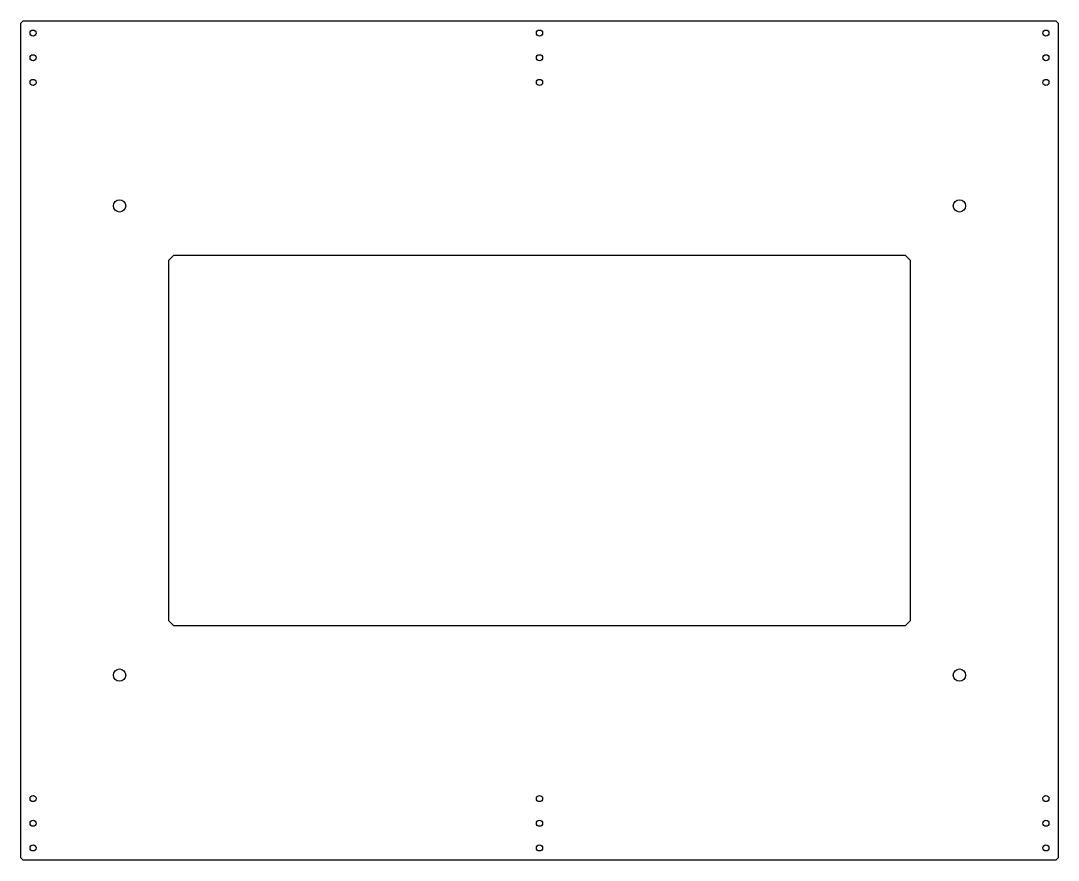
# Model space of a CAD drawing. Extents: x -210 to 210, y -170 to 170.
import ezdxf

# ---------------------------------------------------------------- set-up
doc = ezdxf.new("R2010")
doc.units = 0
doc.layers.get('0').update_dxf_attribs({"linetype": 'continuous'})

# ---------------------------------------------------------------- blocks, each defined once
blk = doc.blocks.new('CHAMFER001001')
at = {"color": 0}
for p, q in [((-209, 170), (-210, 169)), ((-210, -169), (-210, 169)), ((-209, 170), (209, 170)), ((209, 170), (210, 169)), ((210, 169), (210, -169)), ((-148, 75), (-150, 73)), ((-150, -73), (-150, 73)), ((-148, 75), (148, 75)), ((148, 75), (150, 73)), ((150, 73), (150, -73)), ((-148, -75), (-150, -73)), ((148, -75), (-148, -75)), ((150, -73), (148, -75)), ((-209, -170), (-210, -169)), ((209, -170), (-209, -170)), ((210, -169), (209, -170))]:
    blk.add_line(p, q, dxfattribs=at)
for centre, radius in [((-205, 165), 1.25), ((0, 165), 1.25), ((205, 165), 1.25), ((-205, 155), 1.25), ((0, 155), 1.25), ((205, 155), 1.25), ((-205, 145), 1.25), ((0, 145), 1.25), ((205, 145), 1.25), ((-170, 95), 2.5), ((170, 95), 2.5), ((-170, -95), 2.5), ((170, -95), 2.5), ((-205, -145), 1.25), ((0, -145), 1.25), ((205, -145), 1.25), ((-205, -155), 1.25), ((0, -155), 1.25), ((205, -155), 1.25), ((-205, -165), 1.25), ((0, -165), 1.25), ((205, -165), 1.25)]:
    blk.add_circle(centre, radius, dxfattribs=at)

msp = doc.modelspace()

# ---------------------------------------------------------------- block references
at = {"color": 0}
msp.add_blockref('CHAMFER001001', (0, 0), dxfattribs=at)

doc.saveas('drawing.dxf')
